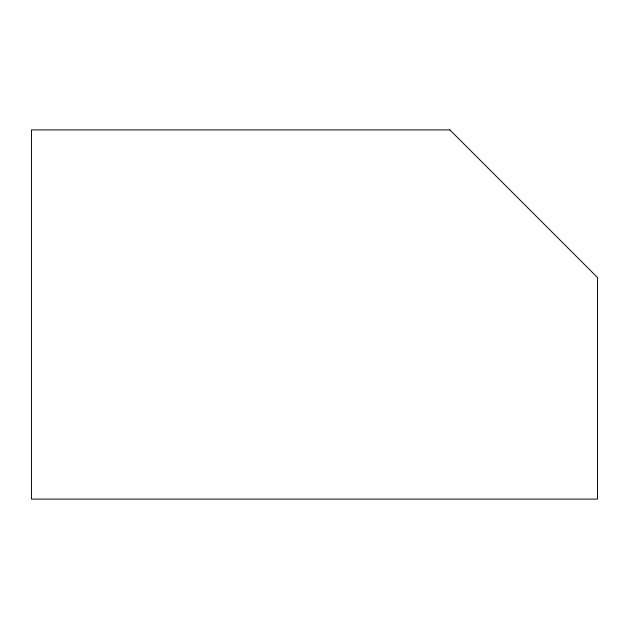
<?xml version="1.0" encoding="UTF-8"?>
<svg xmlns="http://www.w3.org/2000/svg" width="629" height="629" viewBox="0 0 629 629"><rect width="100%" height="100%" fill="white"/><g stroke="black" fill="none" stroke-linecap="round" stroke-linejoin="round"><path stroke-width="0.94" d="M449.869 129.904L31.45 129.904L31.45 499.096L597.55 499.096L597.55 277.578L449.869 129.904"/></g></svg>
